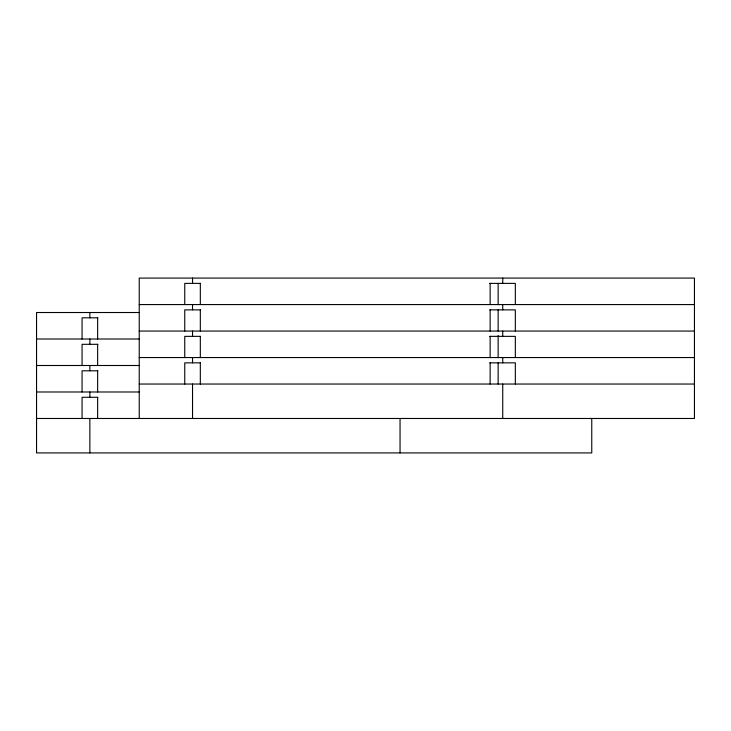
<?xml version="1.0" encoding="UTF-8"?>
<svg xmlns="http://www.w3.org/2000/svg" width="731" height="731" viewBox="0 0 731 731"><rect width="100%" height="100%" fill="white"/><g stroke="black" fill="none" stroke-linecap="round" stroke-linejoin="round"><path stroke-width="1.1" d="M200.504 283.381L184.751 283.381L184.751 304.571M489.743 283.381L515.337 283.381L515.337 304.571M139.237 304.571L694.45 304.571M200.504 309.871L184.751 309.871L184.751 331.061M489.743 309.871L515.337 309.871L515.337 331.061M139.603 312.521L36.55 312.521L36.55 452.918L591.763 452.918L591.763 418.479M97.817 317.821L82.073 317.821L82.073 339.01M139.237 331.061L694.45 331.061M200.504 336.361L184.751 336.361L184.751 357.55M489.743 336.361L515.337 336.361L515.337 357.55M36.55 339.01L139.603 339.01M97.817 344.31L82.073 344.31L82.073 365.5M139.237 357.55L694.45 357.55M200.504 362.85L184.751 362.85L184.751 384.04M489.743 362.85L515.337 362.85L515.337 384.04M36.55 365.5L139.603 365.5M97.817 370.8L82.073 370.8L82.073 391.99M139.237 384.04L694.45 384.04M36.55 391.99L139.603 391.99M97.817 397.289L82.073 397.289L82.073 418.479M36.55 418.479L694.45 418.479L694.45 278.082L139.237 278.082L139.237 418.479M502.736 278.082L502.736 283.381M502.736 304.571L502.736 309.871M502.736 331.061L502.736 336.361M502.736 357.55L502.736 362.85M502.736 384.04L502.736 418.479M498.14 283.381L498.14 304.571M498.14 309.871L498.14 331.061M498.14 335.474L498.14 357.55M498.14 362.85L498.14 384.04M490.135 283.381L490.135 304.571M490.135 309.871L490.135 331.061M490.135 336.361L490.135 357.55M490.135 362.85L490.135 384.04M400.049 418.479L400.049 452.918M200.321 283.381L200.321 304.571M200.321 309.871L200.321 331.061M200.321 336.361L200.321 357.55M200.321 362.85L200.321 384.04M192.536 278.082L192.536 283.381M192.536 304.571L192.536 309.871M192.536 331.061L192.536 336.361M192.536 357.55L192.536 362.85M192.536 384.04L192.536 418.479M97.643 317.821L97.643 339.01M97.643 344.31L97.643 365.5M97.643 370.8L97.643 391.99M97.643 397.289L97.643 418.479M89.858 312.521L89.858 317.821M89.858 339.01L89.858 344.31M89.858 365.5L89.858 370.8M89.858 391.99L89.858 397.289M89.858 418.479L89.858 452.918"/></g></svg>
